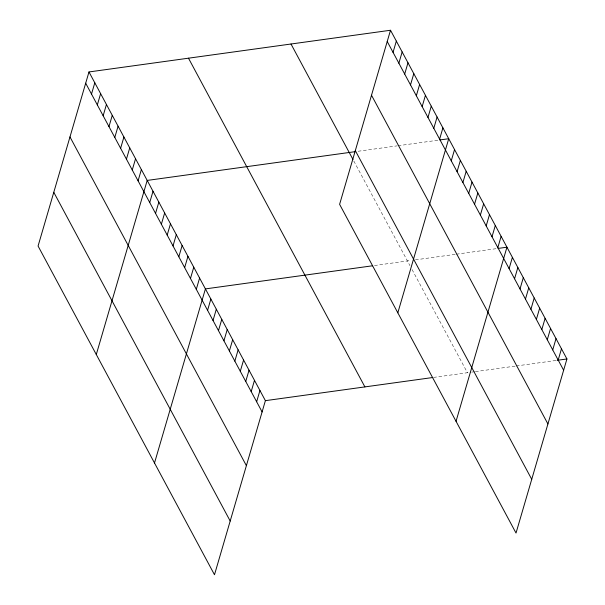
<?xml version="1.0" encoding="UTF-8"?>
<svg xmlns="http://www.w3.org/2000/svg" width="605" height="605" viewBox="0 0 605 605"><rect width="100%" height="100%" fill="white"/><g stroke="black" fill="none" stroke-linecap="round" stroke-linejoin="round"><path stroke-width="0.45" stroke-dasharray="3.02 2.27" d="M358.107 151.258L397.198 145.85M398.09 145.729L438.958 140.08M374.487 265.519L410.992 260.468M415.438 259.855L455.414 254.327M456.306 254.206L497.174 248.549M433.551 377.407L470.977 372.234M471.862 372.105L474.532 371.742M475.417 371.614L515.399 366.085M516.284 365.964L556.267 360.436M353.796 161.006L409.956 265.648M412.058 269.558L467.423 372.725"/><path stroke-width="0.91" d="M88.98 71.95L38.07 246.038L214.488 574.75L265.391 400.661L88.98 71.95L390.512 30.25L566.93 358.962L516.02 533.05L339.609 204.339L390.512 30.25M91.506 94.062L94.803 82.794M97.329 104.907L100.627 93.646M103.153 115.752L106.442 104.491M108.976 126.604L112.265 115.336M114.791 137.448L118.088 126.188M120.614 148.301L123.912 137.032M126.437 159.145L129.735 147.885M132.261 169.99L135.55 158.729M138.084 180.842L141.373 169.574M96.286 354.515L147.196 180.426L355.445 151.628M149.722 202.531L153.02 191.271M155.546 213.384L158.843 202.115M161.369 224.228L164.658 212.968M167.192 235.08L170.481 223.812M173.015 245.925L176.305 234.664M178.83 256.77L182.128 245.509M184.654 267.622L187.951 256.354M190.477 278.466L193.766 267.206M196.3 289.311L199.59 278.05M154.509 462.991L205.413 288.903L372.657 265.769M207.576 310.32L210.865 299.059M213.028 320.484L216.318 309.223M218.481 330.64L221.77 319.38M223.933 340.804L227.223 329.543M229.386 350.96L232.675 339.7M234.838 361.124L238.128 349.864M240.291 371.281L243.581 360.02M245.743 381.445L249.033 370.184M251.196 391.601L254.486 380.341M256.649 401.765L259.938 390.505M393.046 52.363L396.336 41.095M398.861 63.207L402.159 51.947M404.685 74.052L407.982 62.791M410.508 84.904L413.797 73.644M416.331 95.749L419.62 84.488M422.154 106.601L425.444 95.333M427.969 117.446L431.267 106.185M433.793 128.29L437.09 117.03M439.616 139.142L442.905 127.874M397.825 312.815L448.728 138.726L439.843 139.952M451.262 160.839L454.552 149.571M457.077 171.684L460.375 160.423M462.901 182.529L466.198 171.268M468.724 193.381L472.013 182.113M474.547 204.225L477.837 192.965M480.37 215.07L483.66 203.809M486.186 225.922L489.483 214.654M492.009 236.767L495.306 225.506M497.832 247.619L501.121 236.351M456.041 421.292L506.945 247.203L498.059 248.428M509.108 268.62L512.397 257.359M514.56 278.784L517.85 267.523M520.013 288.94L523.302 277.68M525.465 299.104L528.755 287.844M530.918 309.261L534.207 298M536.37 319.425L539.66 308.164M541.823 329.581L545.113 318.321M547.275 339.745L550.565 328.485M552.728 349.902L556.018 338.641M558.181 360.066L561.47 348.805M265.391 400.661L432.636 377.535M557.152 360.315L566.93 358.962M387.223 41.511L563.633 370.222M371.508 95.242L547.918 423.961M355.316 150.607L531.735 479.319M291.005 44.014L352.965 159.463M188.488 58.186L364.898 386.897M85.683 83.21L262.101 411.922M69.976 136.942L246.386 465.653M53.785 192.307L230.195 521.018"/></g></svg>
